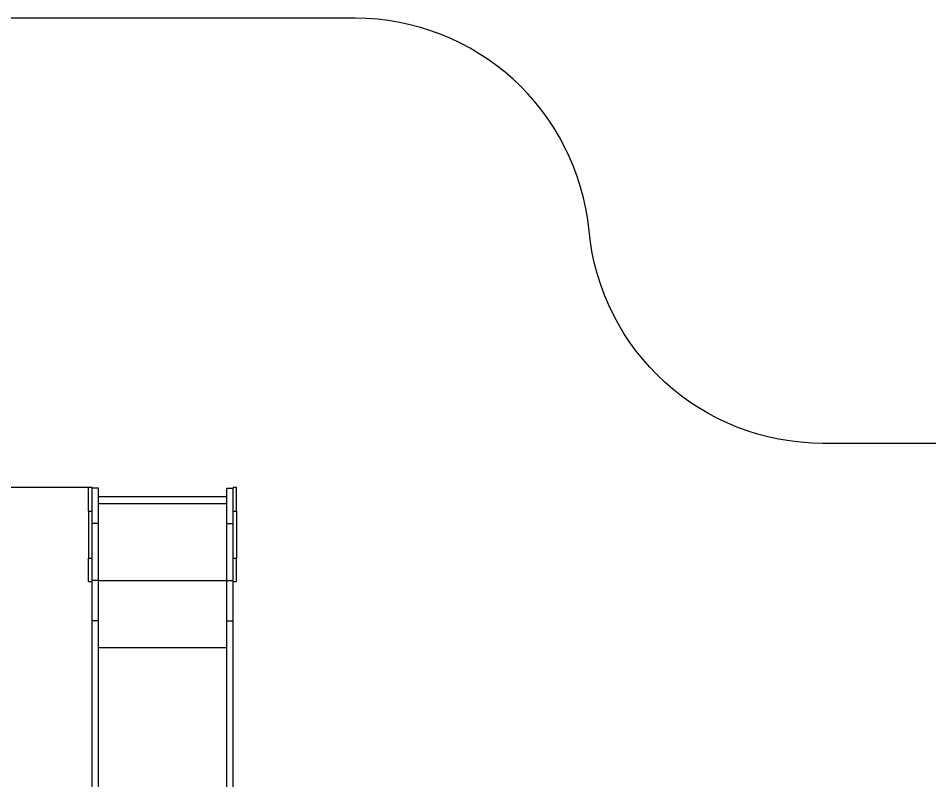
# Model space of a CAD drawing. Header units: millimetres. Extents: x -8760 to 8364, y -7998 to 7451.
# Drawn here: x -3812 to 62, y 4210 to 7451 of the extents above; entities that cross this region are included whole.
import ezdxf

# ---------------------------------------------------------------- set-up
doc = ezdxf.new("R2010")
doc.units = ezdxf.units.MM
for name, color, linetype in [('DIKOM_ЗОНА', 80, 'Continuous'), ('DIKOM_ОБЪЕКТ', 7, 'Continuous'), ('DIKOM_РАЗМЕР_ОБЪЕКТА', 7, 'Continuous')]:
    doc.layers.add(name, color=color, linetype=linetype)
doc.styles.add('style1', font='arial.ttf', dxfattribs={"width": 0.8})
doc.dimstyles.new('1-50', dxfattribs={"dimtxt": 300, "dimasz": 200, "dimexe": 100, "dimexo": 0, "dimgap": 100, "dimtad": 1, "dimtxsty": 'style1', "dimcen": 200, "dimclrd": 7, "dimclre": 7, "dimclrt": 7, "dimadec": 1, "dimazin": 2, "dimtfac": 1, "dimtmove": 0, "dimatfit": 2, "dimfxl": 0, "dimlwd": 25, "dimlwe": 18, "dimarcsym": 0})

# ---------------------------------------------------------------- blocks, each defined once
blk = doc.blocks.new('*D20')
at = {"layer": 'Defpoints', "color": 0, "transparency": 16777216}
for p in [(-3512.6, 5453.3), (-6482.3, -5470.4), (-3612.6, -5470.4)]:
    blk.add_point(p, dxfattribs=at)
at = {"layer": 'DIKOM_РАЗМЕР_ОБЪЕКТА', "color": 7, "lineweight": 18, "transparency": 16777216}
for p, q in [((-3512.6, 5453.3), (-6582.3, 5453.3)), ((-3612.6, -5470.4), (-6582.3, -5470.4))]:
    blk.add_line(p, q, dxfattribs=at)
at = {"layer": 'DIKOM_РАЗМЕР_ОБЪЕКТА', "color": 7, "lineweight": 25, "transparency": 16777216}
blk.add_line((-6482.3, 5253.3), (-6482.3, -5270.4), dxfattribs=at)
at = {"layer": 'DIKOM_РАЗМЕР_ОБЪЕКТА', "color": 7, "transparency": 16777216}
for points in [[(-6515.6, 5253.3), (-6449, 5253.3), (-6482.3, 5453.3)], [(-6515.6, -5270.4), (-6449, -5270.4), (-6482.3, -5470.4)]]:
    blk.add_solid(points, dxfattribs=at)
at = {"layer": 'DIKOM_РАЗМЕР_ОБЪЕКТА', "color": 7, "transparency": 16777216, "insert": (-6735.5, -84), "char_height": 300, "attachment_point": 5, "rotation": 90, "style": 'style1'}
blk.add_mtext('10900', dxfattribs=at)

msp = doc.modelspace()

# ---------------------------------------------------------------- linework, layer by layer
at = {"layer": 'DIKOM_ЗОНА', "color": 3, "lineweight": 15}
msp.add_lwpolyline([(1091.392, 5641.446), (-387.702, 5641.446, -0.38654079), (-1383.155, 6546.194, 0.38654079), (-2378.608, 7450.943), (-4008.608, 7450.943, 0.41421356), (-5008.608, 6450.943), (-5008.608, 2804.446, -0.41421356), (-6008.608, 1804.446), (-6755.645, 1804.446, 0.41421356), (-7755.645, 804.446), (-7755.645, -825.554, 0.41421356), (-6755.645, -1825.554), (-6112.608, -1825.554, -0.41421356), (-5112.608, -2825.554), (-5112.608, -6468.018, 0.41421356), (-4112.608, -7468.018), (-2482.608, -7468.018, 0.39609655), (-1484.545, -6530.227, -0.39609655), (-486.482, -5592.436), (4754.392, -5592.436, 0.32272634)], format="xyb", dxfattribs=at)
at = {"layer": 'DIKOM_ОБЪЕКТ', "color": 7, "linetype": 'Continuous', "lineweight": 15}
for p, q in [((-3497.608, 5453.311), (-3512.608, 5453.311)), ((-3512.608, 5353.312), (-3512.608, 5453.311)), ((-3497.608, 5450.861), (-3497.608, 5453.311)), ((-3470.608, 5450.861), (-3497.608, 5450.861)), ((-3497.608, 5300.863), (-3497.608, 5450.861)), ((-3470.608, 5300.863), (-3470.608, 5450.861)), ((-2924.608, 5450.861), (-2897.608, 5450.861)), ((-2924.608, 5300.863), (-2924.608, 5450.861)), ((-2882.608, 5453.311), (-2897.608, 5453.311)), ((-2897.608, 5450.861), (-2897.608, 5453.311)), ((-2897.608, 5300.863), (-2897.608, 5450.861)), ((-2882.608, 5353.312), (-2882.608, 5453.311)), ((-2924.608, 5413.887), (-3470.608, 5413.887)), ((-3470.608, 5385.387), (-2924.608, 5385.387)), ((-3512.608, 5353.312), (-3497.608, 5353.312)), ((-3512.608, 5353.312), (-3512.608, 5153.312)), ((-2897.608, 5353.312), (-2882.608, 5353.312)), ((-2882.608, 5353.312), (-2882.608, 5153.312)), ((-3470.608, 5300.863), (-3497.608, 5300.863)), ((-3497.608, 5058.314), (-3497.608, 5300.863)), ((-3470.608, 5058.314), (-3470.608, 5300.863)), ((-2924.608, 5300.863), (-2897.608, 5300.863)), ((-2924.608, 5058.314), (-2924.608, 5300.863)), ((-2897.608, 5058.314), (-2897.608, 5300.863)), ((-3512.608, 5153.312), (-3497.608, 5153.312)), ((-3512.608, 5053.31), (-3512.608, 5153.312)), ((-2897.608, 5153.312), (-2882.608, 5153.312)), ((-2882.608, 5053.31), (-2882.608, 5153.312)), ((-3512.608, 5053.31), (-3497.608, 5053.31)), ((-3470.608, 5058.314), (-3497.608, 5058.314)), ((-3497.608, 4886.419), (-3497.608, 5058.314)), ((-3470.608, 4886.419), (-3470.608, 5058.314)), ((-3470.608, 5057.838), (-2924.608, 5057.838)), ((-2924.608, 5058.314), (-2897.608, 5058.314)), ((-2924.608, 4886.419), (-2924.608, 5058.314)), ((-2897.608, 4886.419), (-2897.608, 5058.314)), ((-2897.608, 5053.31), (-2882.608, 5053.31)), ((-3470.608, 4886.419), (-3497.608, 4886.419)), ((-3497.608, 3231.489), (-3497.608, 4886.419)), ((-3470.608, 3194.749), (-3470.608, 4886.419)), ((-2924.608, 4886.419), (-2897.608, 4886.419)), ((-2924.608, 3194.749), (-2924.608, 4886.419)), ((-2897.608, 3231.489), (-2897.608, 4886.419)), ((-3470.608, 4772.207), (-2924.608, 4772.207))]:
    msp.add_line(p, q, dxfattribs=at)

# ---------------------------------------------------------------- dimensions: what is measured, and where the dimension line sits
at = {"layer": 'DIKOM_РАЗМЕР_ОБЪЕКТА'}
dim = msp.add_linear_dim(base=(-6482.309, -5470.419), p1=(-3512.608, 5453.311), p2=(-3612.608, -5470.419), angle=90, text='10900', dimstyle='1-50', dxfattribs=at)
dim.commit()
dim.dimension.update_dxf_attribs({"geometry": '*D20', "text_midpoint": (-6482.309, -84.027), "dimtype": 160})

doc.saveas('drawing.dxf')
